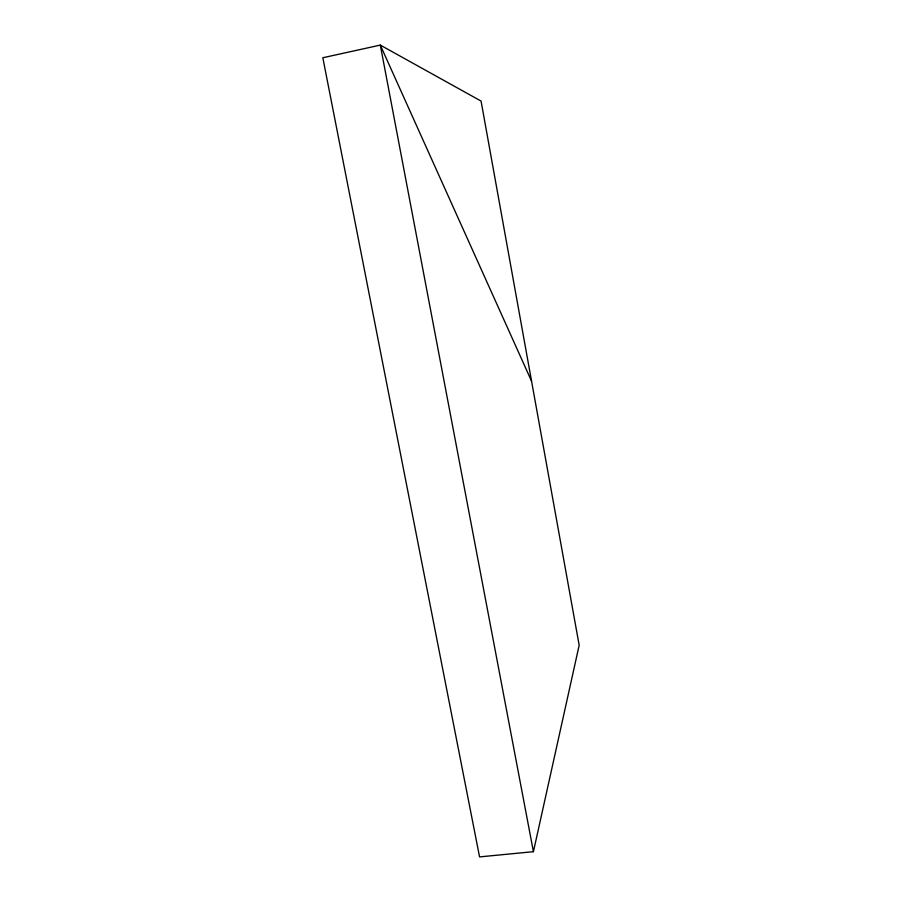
<?xml version="1.0" encoding="UTF-8"?>
<svg xmlns="http://www.w3.org/2000/svg" width="902" height="902" viewBox="0 0 902 902"><rect width="100%" height="100%" fill="white"/><g stroke="black" fill="none" stroke-linecap="round" stroke-linejoin="round"><path stroke-width="1.35" d="M533.42 851.68L579.174 645.246L481.07 101.08L380.306 45.1L322.826 57.751L479.56 856.9L533.42 851.68L380.306 45.1L531.571 381.219"/></g></svg>
